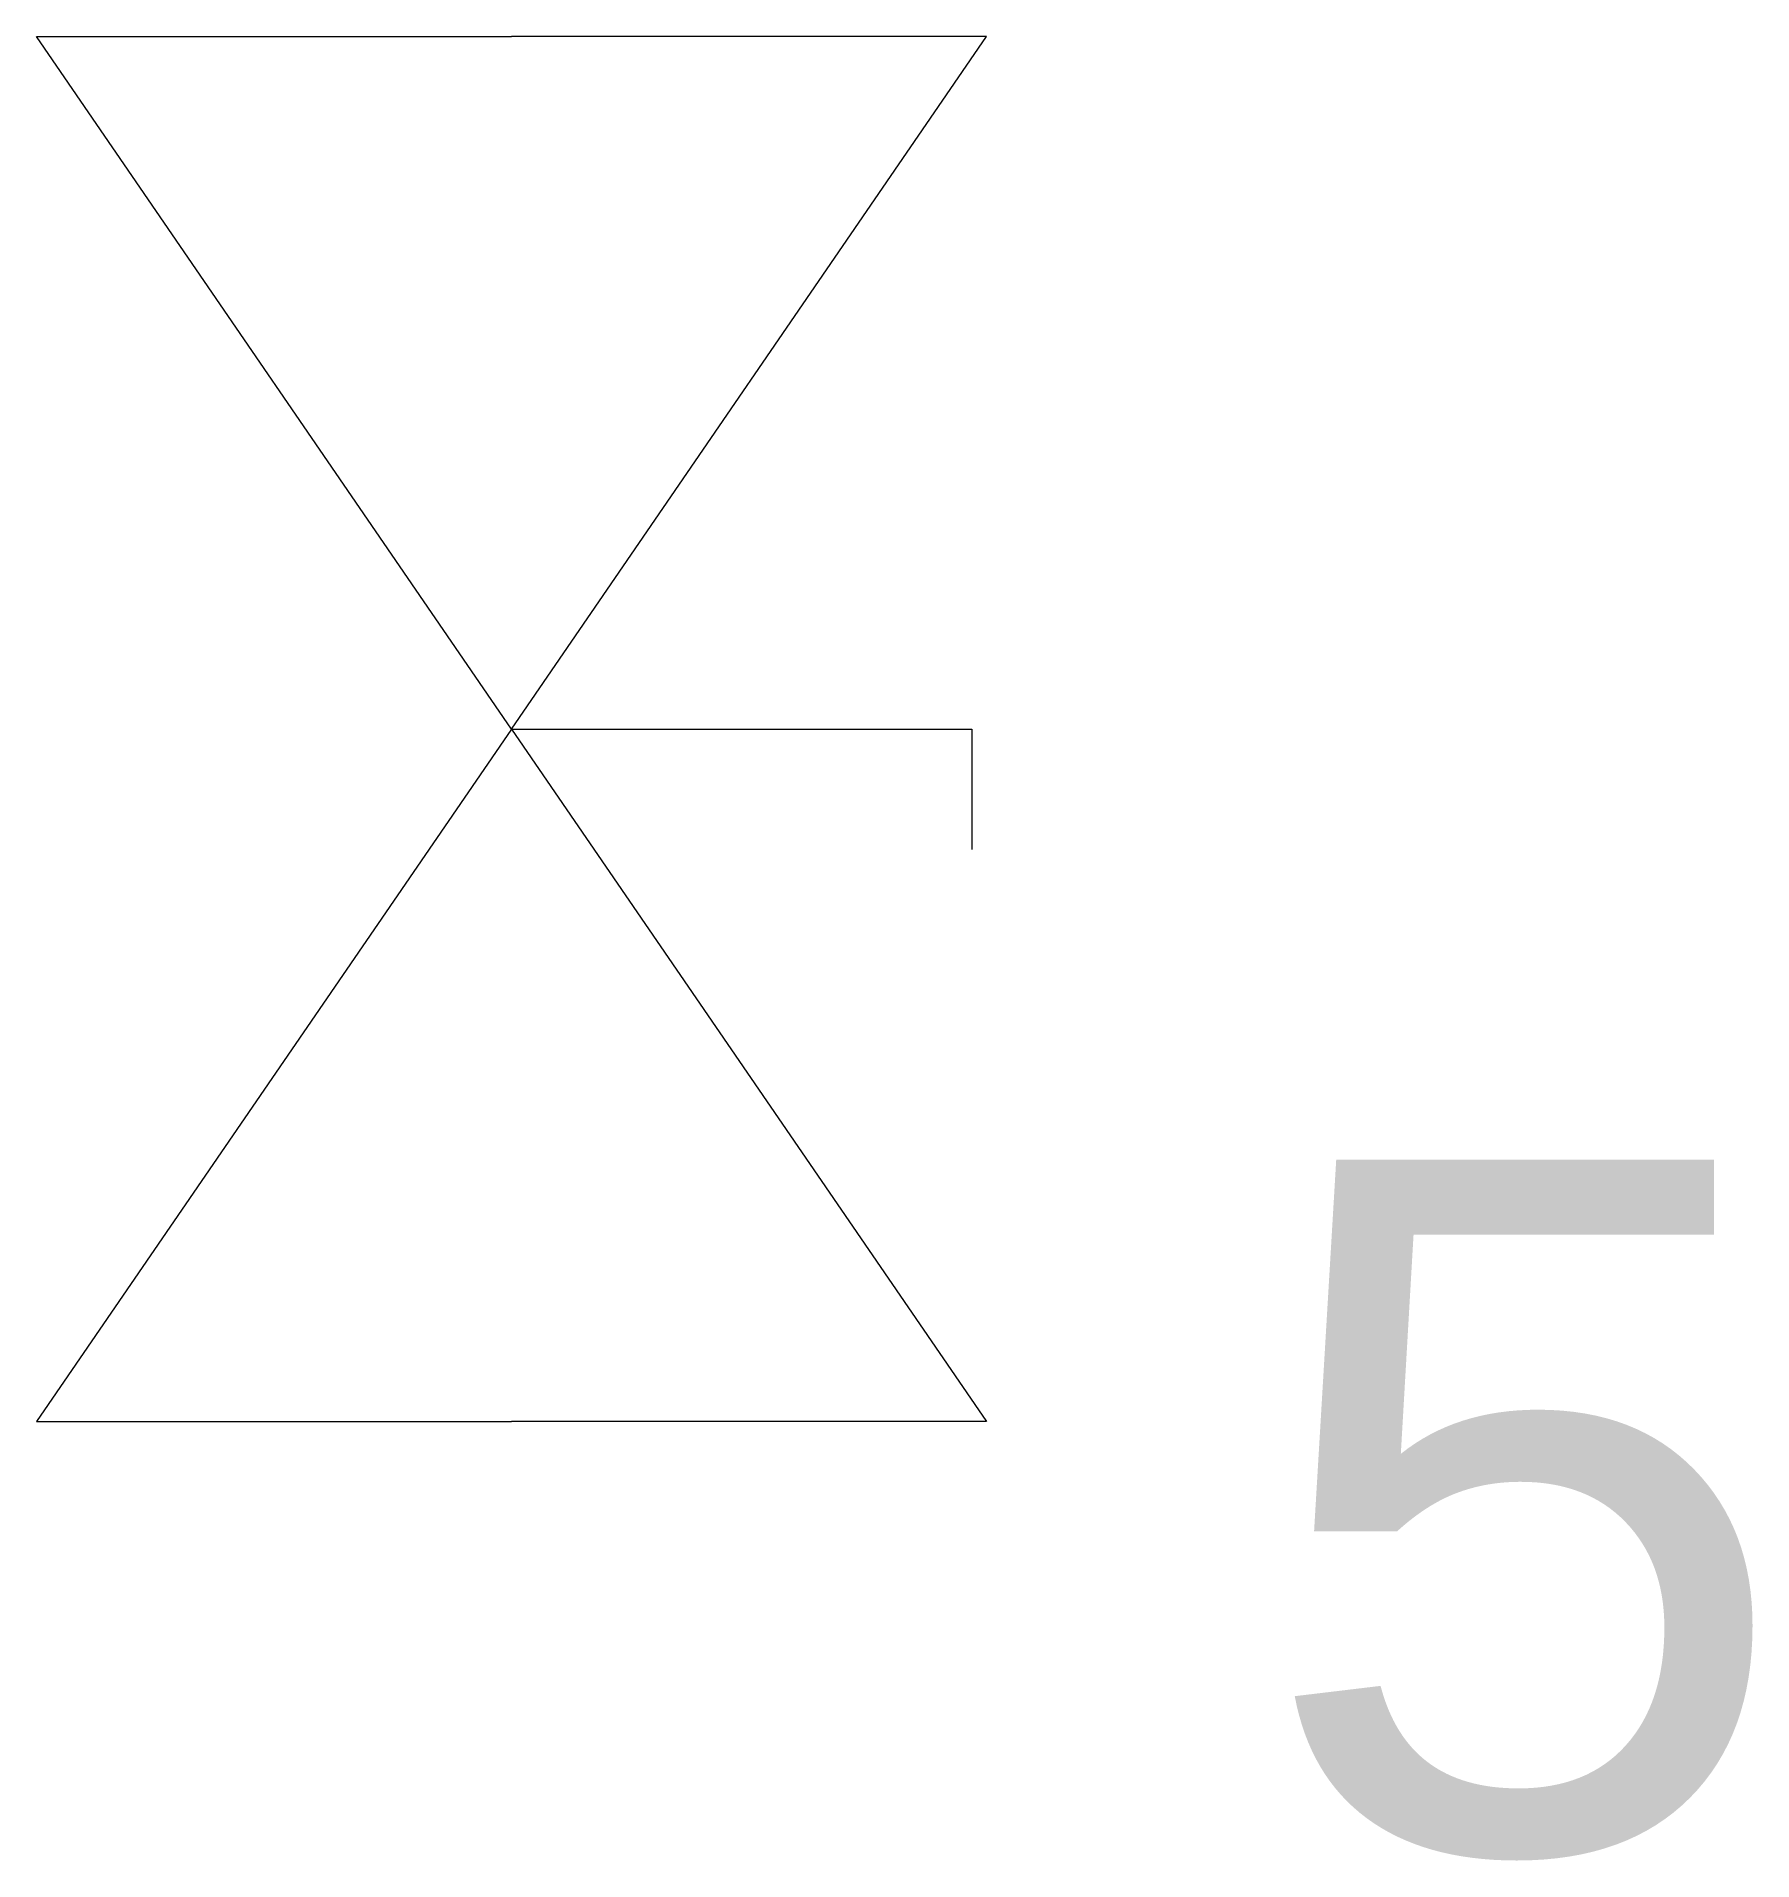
# Model space of a CAD drawing. Header units: inches. Extents: x 66.91 to 74.36, y 113.66 to 121.58.
import ezdxf
from ezdxf.enums import TextEntityAlignment as Align

# ---------------------------------------------------------------- set-up
doc = ezdxf.new("R2010")
doc.units = ezdxf.units.IN
doc.header["$MEASUREMENT"] = 0
doc.layers.get('0').update_dxf_attribs({"lineweight": 9})
doc.layers.add('E102-2nd-floor-electrical', color=7, linetype='Continuous', lineweight=9)
doc.layers.get('0').off()
doc.styles.add('Reg', font='Arial.ttf', dxfattribs={"height": 3})

# ---------------------------------------------------------------- blocks, each defined once
blk = doc.blocks.new('gas-shutoff-valve')
at = {"layer": 'E102-2nd-floor-electrical'}
for p, q in [((89.6993, 139.7758), (90.7374, 139.7758)), ((91.761, 136.7697), (89.6993, 139.7758)), ((90.7374, 139.7758), (91.761, 139.7758)), ((92.7847, 139.7758), (91.761, 139.7758)), ((91.761, 136.7697), (93.8227, 139.7758)), ((93.8227, 139.7758), (92.7847, 139.7758)), ((91.761, 136.7697), (89.6993, 133.7636)), ((91.761, 136.7697), (93.8227, 133.7636)), ((89.6993, 133.7636), (90.7374, 133.7636)), ((90.7374, 133.7636), (91.761, 133.7636)), ((92.7847, 133.7636), (91.761, 133.7636)), ((93.8227, 133.7636), (92.7847, 133.7636))]:
    blk.add_line(p, q, dxfattribs=at)
blk.add_lwpolyline([(91.761, 136.7697), (93.7591, 136.7697), (93.7591, 136.2477)], dxfattribs=at)
at = {"layer": 'E102-2nd-floor-electrical', "style": 'Reg'}
blk.add_attdef('ID', text='', height=3, dxfattribs=at).set_placement((96.1577, 133.4014), align=Align.MIDDLE_CENTER)

msp = doc.modelspace()

# ---------------------------------------------------------------- block references
msp.add_blockref('gas-shutoff-valve', (-22.7843, -18.2002)).add_auto_attribs({'ID': '5'})

doc.saveas('drawing.dxf')
